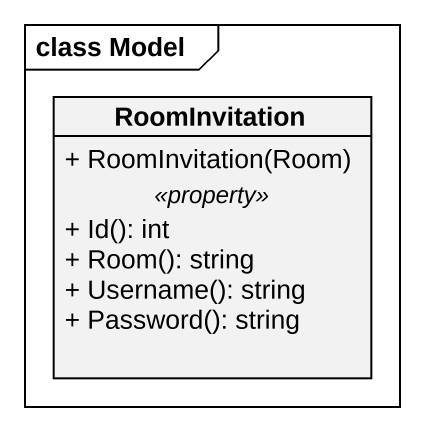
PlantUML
@startuml
mainframe class Model
hide circle
hide empty members
skinparam classAttributeIconSize 0
class RoomInvitation {
  + RoomInvitation(Room)
  .. <<property>> ..
  + Id(): int
  + Room(): string
  + Username(): string
  + Password(): string
}
@enduml
